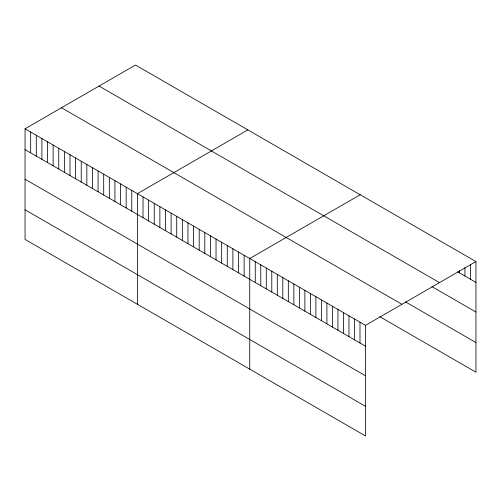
<?xml version="1.0" encoding="UTF-8"?>
<svg xmlns="http://www.w3.org/2000/svg" width="501" height="501" viewBox="0 0 501 501"><rect width="100%" height="100%" fill="white"/><g stroke="black" fill="none" stroke-linecap="round" stroke-linejoin="round"><path stroke-width="0.75" d="M25.05 128.795L365.498 325.349L365.498 435.97L25.05 239.415L25.05 128.795L135.502 65.03L475.95 261.585L475.95 372.205L379.796 316.688M247.851 129.891L137.399 193.662L137.399 304.282M360.2 194.751L249.742 258.522L249.742 369.143M365.498 325.349L475.95 261.585M457.576 271.774L475.95 282.382M99.054 86.072L439.502 282.627M431.856 286.566L475.95 312.023M405.522 301.896L475.95 342.559M61.498 107.753L401.946 304.307M25.05 149.599L365.498 346.153M25.05 179.239L365.498 375.794M25.05 209.775L365.498 406.33M470.439 264.566L470.439 279.201M464.928 267.54L464.928 276.02M459.417 270.521L459.417 272.832M359.987 322.168L359.987 342.972M354.47 318.987L354.47 339.784M348.959 315.805L348.959 336.603M343.448 312.624L343.448 333.422M337.937 309.443L337.937 330.24M332.426 306.255L332.426 327.059M326.915 303.074L326.915 323.878M321.398 299.892L321.398 320.69M315.887 296.711L315.887 317.509M310.376 293.53L310.376 314.327M304.865 290.348L304.865 311.146M299.354 287.167L299.354 307.965M293.843 283.979L293.843 304.783M288.325 280.798L288.325 301.602M282.815 277.617L282.815 298.414M277.303 274.435L277.303 295.233M271.792 271.254L271.792 292.052M266.281 268.073L266.281 288.87M260.77 264.885L260.77 285.689M255.26 261.704L255.26 282.508M244.125 255.278L244.125 276.082M238.507 252.034L238.507 272.838M232.89 248.797L232.89 269.594M227.272 245.553L227.272 266.35M221.655 242.309L221.655 263.106M216.037 239.065L216.037 259.862M210.42 235.821L210.42 256.618M204.803 232.577L204.803 253.374M199.191 229.333L199.191 250.137M193.574 226.089L193.574 246.893M187.956 222.851L187.956 243.649M182.339 219.607L182.339 240.405M176.721 216.363L176.721 237.161M171.104 213.119L171.104 233.917M165.487 209.875L165.487 230.673M159.869 206.631L159.869 227.435M154.252 203.387L154.252 224.191M148.634 200.15L148.634 220.947M143.017 196.906L143.017 217.703M131.782 190.418L131.782 211.215M126.164 187.174L126.164 207.971M120.547 183.93L120.547 204.727M114.929 180.686L114.929 201.49M109.312 177.442L109.312 198.246M103.694 174.204L103.694 195.002M98.077 170.96L98.077 191.758M92.46 167.716L92.46 188.514M86.842 164.472L86.842 185.27M81.225 161.228L81.225 182.026M75.607 157.984L75.607 178.788M69.99 154.74L69.99 175.544M64.372 151.496L64.372 172.3M58.755 148.258L58.755 169.056M53.137 145.014L53.137 165.812M47.52 141.77L47.52 162.568M41.902 138.526L41.902 159.324M36.285 135.283L36.285 156.08M30.667 132.039L30.667 152.843"/></g></svg>
